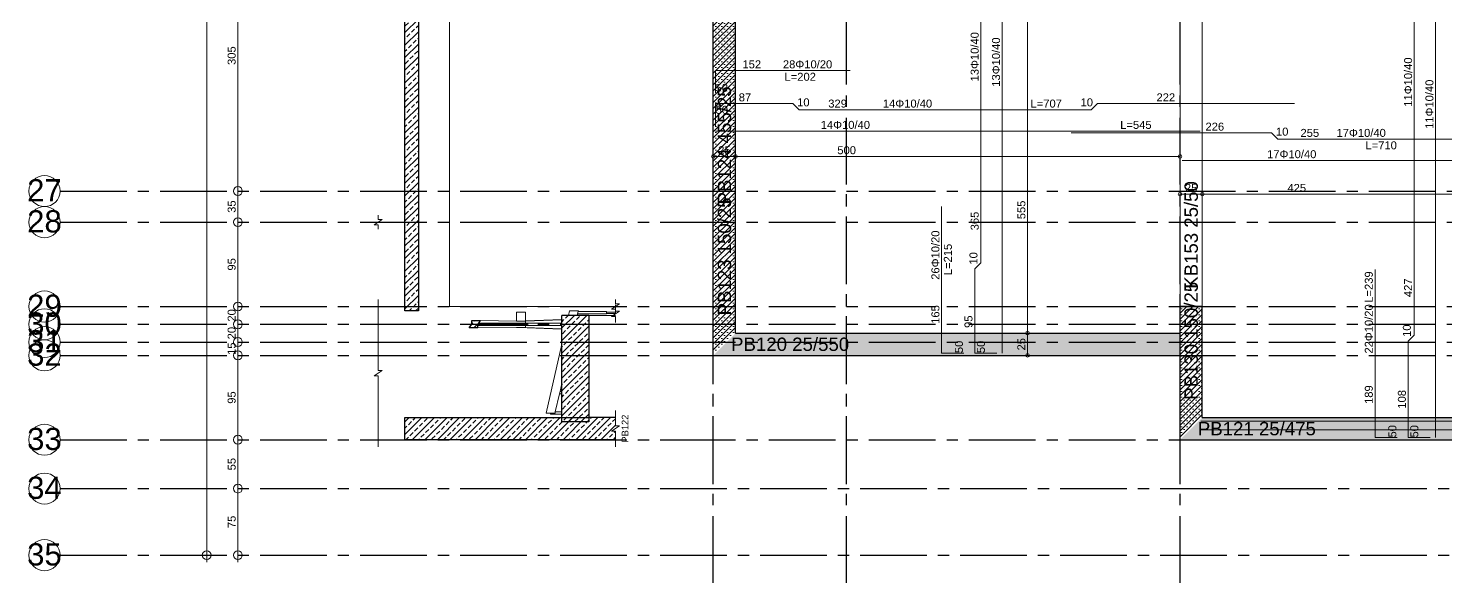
# Model space of a CAD drawing. Header units: millimetres. Extents: x 2232 to 85269, y -3593 to 5869.
# Drawn here: x 39621 to 41216, y 3066 to 3690 of the extents above; entities that cross this region are included whole.
import ezdxf

# ---------------------------------------------------------------- set-up
doc = ezdxf.new("R2010")
doc.units = ezdxf.units.MM
doc.linetypes.add('CENTER2', pattern=[112.5, 75, -12.5, 12.5, -12.5])
doc.linetypes.add('DASHDOT2', pattern=[12.7, 6.35, -3.175, 0, -3.175])
doc.layers.add('aks', color=251, linetype='DASHDOT2', lineweight=35)
for name, color, linetype in [('Donatı Topl. Uzun. Yazısı', 7, 'Continuous'), ('Donatı Uz. Yazısı', 7, 'Continuous'), ('Donatı Yazısı', 7, 'Continuous'), ('Donatı Çizgisi', 7, 'Continuous'), ('Kiriş', 7, 'Continuous'), ('Panel', 7, 'Continuous'), ('Standart', 7, 'Continuous'), ('Ölçülendirme', 7, 'Continuous')]:
    doc.layers.add(name, color=color, linetype=linetype)
doc.styles.add('arial_1_18', font='arial.ttf', dxfattribs={"height": 0.2})
pattern_1 = [(45, (0, 0), (-7.07107, 7.07107), []), (45, (7.071, 0), (-7.07107, 7.07107), [5, -2.5])]
pattern_2 = [(45, (0, 0), (-3.314563, 3.314563), []), (45, (3.3146, 0), (-3.314563, 3.314563), [0, -4.6875])]

# ---------------------------------------------------------------- blocks, each defined once
blk = doc.blocks.new('IDE128Entity4')
at = {"layer": 'Standart', "linetype": 'Continuous', "lineweight": -3}
h = blk.add_hatch(dxfattribs=at)
h.set_pattern_fill('ANSI33', color=171, scale=40, style=0)
h.set_pattern_definition(pattern_1)
h.paths.add_polyline_path([(-331.8, 805), (-331.8, 275), (-346.8, 275), (-346.8, 805)])
h = blk.add_hatch(dxfattribs=at)
h.set_pattern_fill('ANSI33', color=171, scale=40, style=0)
h.set_pattern_definition(pattern_1)
h.paths.add_polyline_path([(-271.8, 260.3), (-271.8, 264.1), (-261.8, 264.1), (-264.8, 259.9), (-264.8, 255.9), (-274.8, 255.9)])
h = blk.add_hatch(dxfattribs=at)
h.set_pattern_fill('ANSI33', color=171, scale=40, style=0)
h.set_pattern_definition(pattern_1)
h.paths.add_polyline_path([(-140, 270), (-140, 150), (-170.4, 150), (-170.4, 270)])
h = blk.add_hatch(dxfattribs=at)
h.set_pattern_fill('ANSI33', color=171, scale=40, style=0)
h.set_pattern_definition(pattern_1)
h.paths.add_polyline_path([(-110, 155), (-110, 145.5), (-105.5, 145.5), (-114.5, 139.5), (-110, 139.5), (-110, 130), (-346.8, 130), (-346.8, 155)])
at = {"layer": 'Standart', "color": 159, "linetype": 'Continuous', "lineweight": -3}
for points in [[(-346.8, 375), (-346.8, 805)], [(-331.8, 805), (-331.8, 275)], [(-346.8, 280), (-346.8, 375)], [(-346.8, 275), (-346.8, 280)], [(-331.8, 275), (-346.8, 275)], [(-274.8, 255.9), (-271.8, 260.3)], [(-264.8, 255.9), (-274.8, 255.9)], [(-271.8, 260.3), (-271.8, 264.1)], [(-271.8, 264.1), (-261.8, 264.1)], [(-264.8, 259.9), (-263.7, 261.4)], [(-264.8, 258.6), (-264.8, 259.9)], [(-264.8, 255.9), (-264.8, 258.6)], [(-263.7, 261.4), (-261.8, 264.1)], [(-163, 270), (-170.4, 270)], [(-170.4, 261.4), (-170.4, 270)], [(-170.4, 258.6), (-170.4, 261.4)], [(-170.4, 237.5), (-170.4, 258.6)], [(-153, 270), (-163, 270)], [(-140, 270), (-153, 270)], [(-140, 270), (-140, 155)], [(-170.4, 193.5), (-170.4, 237.5)], [(-170.4, 184.4), (-170.4, 193.5)], [(-170.4, 181.6), (-170.4, 184.4)], [(-170.4, 161.4), (-170.4, 181.6)], [(-170.4, 158.6), (-170.4, 161.4)], [(-346.8, 155), (-170.4, 155)], [(-346.8, 130), (-346.8, 155)], [(-170.4, 155), (-170.4, 158.6)], [(-170.4, 155), (-140, 155)], [(-170.4, 150), (-170.4, 155)], [(-140, 150), (-170.4, 150)], [(-140, 155), (-140, 150)], [(-110, 155), (-140, 155)], [(-110, 130), (-346.8, 130)]]:
    blk.add_lwpolyline(points, dxfattribs=at)
at = {"layer": 'Standart', "color": 163, "linetype": 'Continuous', "lineweight": 5}
for points in [[(-296.8, 280), (-296.8, 805)], [(-346.8, 375), (-376.8, 375)], [(-346.8, 280), (-376.8, 280)], [(-110, 280), (-296.8, 280)], [(-221.3, 263.6), (-221.3, 273.5)], [(-211.3, 273.5), (-221.3, 273.5)], [(-211.3, 263.9), (-211.3, 273.5)], [(-163, 270), (-161.8, 275)], [(-151.8, 275), (-161.8, 275)], [(-153, 270), (-152.6, 271.6)], [(-152.6, 271.6), (-152, 274.5)], [(-120.2, 271.6), (-152.6, 271.6)], [(-152, 274.5), (-151.8, 275)], [(-120.2, 274.5), (-152, 274.5)], [(-120.2, 273.8), (-120.2, 274.5)], [(-110, 273.8), (-120.2, 273.8)], [(-120.2, 272.3), (-120.2, 273.8)], [(-110, 272.3), (-120.2, 272.3)], [(-120.2, 271.6), (-120.2, 272.3)], [(-227.6, 258.6), (-264.8, 258.6)], [(-219, 256.4), (-264.8, 255.9)], [(-227.6, 261.4), (-263.7, 261.4)], [(-221.3, 263.6), (-261.8, 264.1)], [(-211.3, 261.4), (-227.6, 261.4)], [(-227.6, 260.7), (-227.6, 261.4)], [(-227.6, 259.3), (-227.6, 260.7)], [(-210.6, 260.7), (-227.6, 260.7)], [(-227.6, 258.6), (-227.6, 259.3)], [(-210.6, 259.3), (-227.6, 259.3)], [(-211.3, 258.6), (-227.6, 258.6)], [(-211.3, 263.5), (-221.3, 263.6)], [(-219, 256.4), (-221.3, 256.5)], [(-211.3, 256.5), (-219, 256.4)], [(-180.6, 255), (-219, 256.4)], [(-211.3, 263.5), (-170.6, 265)], [(-180.6, 265), (-211.3, 263.9)], [(-211.3, 263.5), (-211.3, 263.9)], [(-211.3, 261.4), (-211.3, 263.5)], [(-210.6, 261.4), (-211.3, 261.4)], [(-211.3, 256.5), (-211.3, 258.6)], [(-210.6, 258.6), (-211.3, 258.6)], [(-170.6, 255), (-211.3, 256.5)], [(-208.5, 261.4), (-210.6, 261.4)], [(-210.6, 260.7), (-210.6, 261.4)], [(-208.5, 260.7), (-210.6, 260.7)], [(-210.6, 258.6), (-210.6, 259.3)], [(-208.5, 259.3), (-210.6, 259.3)], [(-208.5, 258.6), (-210.6, 258.6)], [(-208.5, 260.7), (-208.5, 261.4)], [(-170.6, 261.4), (-208.5, 261.4)], [(-208.5, 259.3), (-208.5, 260.7)], [(-208.5, 258.6), (-208.5, 259.3)], [(-170.6, 258.6), (-208.5, 258.6)], [(-170.6, 265), (-180.6, 265)], [(-170.6, 261.4), (-170.6, 265)], [(-170.4, 261.4), (-170.6, 261.4)], [(-170.6, 255), (-170.6, 258.6)], [(-170.4, 258.6), (-170.6, 258.6)], [(-110, 270), (-140, 270)], [(-180.6, 255), (-170.6, 255)], [(-188, 160), (-170.4, 237.5)], [(-172.4, 184.4), (-170.4, 193.5)], [(-177.7, 161.4), (-173.1, 181.6)], [(-173.1, 181.6), (-172.4, 184.4)], [(-170.4, 181.6), (-173.1, 181.6)], [(-170.4, 184.4), (-172.4, 184.4)], [(-183, 160), (-188, 160)], [(-183, 158.6), (-183, 160)], [(-178, 160), (-183, 160)], [(-178, 160), (-177.7, 161.4)], [(-170.4, 161.4), (-177.7, 161.4)], [(-170.4, 158.6), (-183, 158.6)], [(-346.8, 130), (-376.8, 130)]]:
    blk.add_lwpolyline(points, dxfattribs=at)
at = {"layer": 'Standart', "color": 1, "linetype": 'Continuous', "lineweight": 5}
for points in [[(-376.8, 378), (-376.8, 383)], [(-381.3, 372), (-372.3, 378)], [(-376.8, 372), (-381.3, 372)], [(-372.3, 378), (-376.8, 378)], [(-376.8, 367), (-376.8, 372)], [(-376.8, 208), (-376.8, 288)], [(-110, 283), (-110, 288)], [(-114.5, 277), (-105.5, 283)], [(-110, 277), (-114.5, 277)], [(-114.5, 268.9), (-105.5, 274.9)], [(-105.5, 283), (-110, 283)], [(-110, 274.9), (-110, 281.8)], [(-110, 272), (-110, 277)], [(-105.5, 274.9), (-110, 274.9)], [(-110, 268.9), (-114.5, 268.9)], [(-110, 262), (-110, 268.9)], [(-381.3, 202), (-372.3, 208)], [(-372.3, 208), (-376.8, 208)], [(-376.8, 202), (-381.3, 202)], [(-376.8, 122), (-376.8, 202)], [(-110, 145.5), (-110, 163)], [(-114.5, 139.5), (-105.5, 145.5)], [(-105.5, 145.5), (-110, 145.5)], [(-110, 139.5), (-114.5, 139.5)], [(-110, 122), (-110, 139.5)]]:
    blk.add_lwpolyline(points, dxfattribs=at)
at = {"layer": 'Standart', "color": 250, "linetype": 'Continuous', "lineweight": 5, "style": 'arial_1_18'}
blk.add_text('PB122', height=7.5, rotation=90, dxfattribs=at).set_placement((-95.5, 126.8))
blk = doc.blocks.new('IDE128Entity192')
at = {"layer": 'Kiriş', "color": 4, "linetype": 'Continuous', "lineweight": 5}
blk.add_lwpolyline([(550, 280), (550, 805)], dxfattribs=at)
blk = doc.blocks.new('IDE128Entity193')
at = {"layer": 'Kiriş', "color": 4, "linetype": 'Continuous', "lineweight": 5}
blk.add_lwpolyline([(525, 280), (525, 805)], dxfattribs=at)
blk = doc.blocks.new('IDE128Entity194')
at = {"layer": 'Kiriş', "color": 159, "linetype": 'Continuous', "lineweight": 5, "style": 'arial_1_18'}
blk.add_text('KB153 25/50', height=15, rotation=90, dxfattribs=at).set_placement((545, 300))
blk = doc.blocks.new('IDE128Entity359')
at = {"layer": 'Panel', "linetype": 'Continuous', "lineweight": 5}
h = blk.add_hatch(dxfattribs=at)
h.set_pattern_fill('SACNCR', color=163, scale=50, style=0)
h.set_pattern_definition(pattern_2)
h.paths.add_polyline_path([(550, 155), (525, 130), (525, 280), (550, 280)])
blk = doc.blocks.new('IDE128Entity360')
at = {"layer": 'Panel', "color": 164, "linetype": 'Continuous', "lineweight": -3}
blk.add_lwpolyline([(550, 155), (550, 280)], dxfattribs=at)
blk = doc.blocks.new('IDE128Entity361')
at = {"layer": 'Panel', "color": 164, "linetype": 'Continuous', "lineweight": -3}
blk.add_lwpolyline([(550, 280), (525, 280)], dxfattribs=at)
blk = doc.blocks.new('IDE128Entity362')
at = {"layer": 'Panel', "color": 164, "linetype": 'Continuous', "lineweight": -3}
blk.add_lwpolyline([(525, 130), (525, 225)], dxfattribs=at)
blk = doc.blocks.new('IDE128Entity363')
at = {"layer": 'Panel', "color": 164, "linetype": 'Continuous', "lineweight": -3}
blk.add_lwpolyline([(525, 250), (525, 280)], dxfattribs=at)
blk = doc.blocks.new('IDE128Entity364')
at = {"layer": 'Panel', "color": 159, "linetype": 'Continuous', "lineweight": -3, "style": 'arial_1_18'}
blk.add_text('PB130 150/25', height=15, rotation=90, dxfattribs=at).set_placement((545, 175))
blk = doc.blocks.new('IDE128Entity365')
at = {"layer": 'Panel', "linetype": 'Continuous', "lineweight": 5}
h = blk.add_hatch(dxfattribs=at)
h.set_pattern_fill('SACNCR', color=163, scale=50, style=0)
h.set_pattern_definition(pattern_2)
h.paths.add_polyline_path([(25, 250), (0, 225), (0, 375), (25, 375)])
blk = doc.blocks.new('IDE128Entity366')
at = {"layer": 'Panel', "color": 164, "linetype": 'Continuous', "lineweight": -3}
blk.add_lwpolyline([(25, 250), (25, 375)], dxfattribs=at)
blk = doc.blocks.new('IDE128Entity367')
at = {"layer": 'Panel', "color": 164, "linetype": 'Continuous', "lineweight": -3}
blk.add_lwpolyline([(0, 225), (0, 375)], dxfattribs=at)
blk = doc.blocks.new('IDE128Entity368')
at = {"layer": 'Panel', "color": 159, "linetype": 'Continuous', "lineweight": -3, "style": 'arial_1_18'}
blk.add_text('PB123 150/25', height=15, rotation=90, dxfattribs=at).set_placement((20, 270))
blk = doc.blocks.new('IDE128Entity470')
at = {"layer": 'aks', "color": 251, "linetype": 'CENTER2', "lineweight": -3}
blk.add_lwpolyline([(-734.8, 0), (3944.8, 0)], dxfattribs=at)
blk = doc.blocks.new('IDE128Entity471')
at = {"layer": 'aks', "color": 30, "linetype": 'Continuous', "lineweight": 5}
blk.add_circle((-752.3, 0), 17.5, dxfattribs=at)
blk = doc.blocks.new('IDE128Entity472')
at = {"layer": 'aks', "color": 1, "linetype": 'Continuous', "lineweight": 5, "style": 'arial_1_18'}
blk.add_text('35', height=25, dxfattribs=at).set_placement((-771.8, -11.6))
blk = doc.blocks.new('IDE128Entity475')
at = {"layer": 'aks', "color": 251, "linetype": 'CENTER2', "lineweight": -3}
blk.add_lwpolyline([(-734.8, 75), (3944.8, 75)], dxfattribs=at)
blk = doc.blocks.new('IDE128Entity476')
at = {"layer": 'aks', "color": 30, "linetype": 'Continuous', "lineweight": 5}
blk.add_circle((-752.3, 75), 17.5, dxfattribs=at)
blk = doc.blocks.new('IDE128Entity477')
at = {"layer": 'aks', "color": 1, "linetype": 'Continuous', "lineweight": 5, "style": 'arial_1_18'}
blk.add_text('34', height=25, dxfattribs=at).set_placement((-771.8, 63.4))
blk = doc.blocks.new('IDE128Entity480')
at = {"layer": 'aks', "color": 251, "linetype": 'CENTER2', "lineweight": -3}
blk.add_lwpolyline([(-734.8, 130), (-50, 130)], dxfattribs=at)
blk = doc.blocks.new('IDE128Entity482')
at = {"layer": 'aks', "color": 251, "linetype": 'CENTER2', "lineweight": -3}
blk.add_lwpolyline([(-50, 130), (3260, 130)], dxfattribs=at)
blk = doc.blocks.new('IDE128Entity483')
at = {"layer": 'aks', "color": 30, "linetype": 'Continuous', "lineweight": 5}
blk.add_circle((-752.3, 130), 17.5, dxfattribs=at)
blk = doc.blocks.new('IDE128Entity484')
at = {"layer": 'aks', "color": 1, "linetype": 'Continuous', "lineweight": 5, "style": 'arial_1_18'}
blk.add_text('33', height=25, dxfattribs=at).set_placement((-771.8, 118.4))
blk = doc.blocks.new('IDE128Entity487')
at = {"layer": 'aks', "color": 251, "linetype": 'CENTER2', "lineweight": -3}
blk.add_lwpolyline([(-734.8, 225), (-50, 225)], dxfattribs=at)
blk = doc.blocks.new('IDE128Entity489')
at = {"layer": 'aks', "color": 251, "linetype": 'CENTER2', "lineweight": -3}
blk.add_lwpolyline([(-50, 225), (3260, 225)], dxfattribs=at)
blk = doc.blocks.new('IDE128Entity490')
at = {"layer": 'aks', "color": 30, "linetype": 'Continuous', "lineweight": 5}
blk.add_circle((-752.3, 225), 17.5, dxfattribs=at)
blk = doc.blocks.new('IDE128Entity491')
at = {"layer": 'aks', "color": 1, "linetype": 'Continuous', "lineweight": 5, "style": 'arial_1_18'}
blk.add_text('32', height=25, dxfattribs=at).set_placement((-771.8, 213.4))
blk = doc.blocks.new('IDE128Entity494')
at = {"layer": 'aks', "color": 251, "linetype": 'CENTER2', "lineweight": -3}
blk.add_lwpolyline([(-734.8, 375), (-50, 375)], dxfattribs=at)
blk = doc.blocks.new('IDE128Entity496')
at = {"layer": 'aks', "color": 251, "linetype": 'CENTER2', "lineweight": -3}
blk.add_lwpolyline([(-50, 375), (3260, 375)], dxfattribs=at)
blk = doc.blocks.new('IDE128Entity497')
at = {"layer": 'aks', "color": 30, "linetype": 'Continuous', "lineweight": 5}
blk.add_circle((-752.3, 375), 17.5, dxfattribs=at)
blk = doc.blocks.new('IDE128Entity498')
at = {"layer": 'aks', "color": 1, "linetype": 'Continuous', "lineweight": 5, "style": 'arial_1_18'}
blk.add_text('28', height=25, dxfattribs=at).set_placement((-771.8, 363.4))
blk = doc.blocks.new('IDE128Entity501')
at = {"layer": 'aks', "color": 251, "linetype": 'CENTER2', "lineweight": -3}
blk.add_lwpolyline([(-734.8, 240), (-50, 240)], dxfattribs=at)
blk = doc.blocks.new('IDE128Entity503')
at = {"layer": 'aks', "color": 251, "linetype": 'CENTER2', "lineweight": -3}
blk.add_lwpolyline([(-50, 240), (3260, 240)], dxfattribs=at)
blk = doc.blocks.new('IDE128Entity504')
at = {"layer": 'aks', "color": 30, "linetype": 'Continuous', "lineweight": 5}
blk.add_circle((-752.3, 240), 17.5, dxfattribs=at)
blk = doc.blocks.new('IDE128Entity505')
at = {"layer": 'aks', "color": 1, "linetype": 'Continuous', "lineweight": 5, "style": 'arial_1_18'}
blk.add_text('31', height=25, dxfattribs=at).set_placement((-771.8, 228.4))
blk = doc.blocks.new('IDE128Entity508')
at = {"layer": 'aks', "color": 251, "linetype": 'CENTER2', "lineweight": -3}
blk.add_lwpolyline([(-734.8, 280), (-50, 280)], dxfattribs=at)
blk = doc.blocks.new('IDE128Entity510')
at = {"layer": 'aks', "color": 251, "linetype": 'CENTER2', "lineweight": -3}
blk.add_lwpolyline([(-50, 280), (3260, 280)], dxfattribs=at)
blk = doc.blocks.new('IDE128Entity511')
at = {"layer": 'aks', "color": 30, "linetype": 'Continuous', "lineweight": 5}
blk.add_circle((-752.3, 280), 17.5, dxfattribs=at)
blk = doc.blocks.new('IDE128Entity512')
at = {"layer": 'aks', "color": 1, "linetype": 'Continuous', "lineweight": 5, "style": 'arial_1_18'}
blk.add_text('29', height=25, dxfattribs=at).set_placement((-771.8, 268.4))
blk = doc.blocks.new('IDE128Entity515')
at = {"layer": 'aks', "color": 251, "linetype": 'CENTER2', "lineweight": -3}
blk.add_lwpolyline([(-734.8, 260), (-50, 260)], dxfattribs=at)
blk = doc.blocks.new('IDE128Entity517')
at = {"layer": 'aks', "color": 251, "linetype": 'CENTER2', "lineweight": -3}
blk.add_lwpolyline([(-50, 260), (3260, 260)], dxfattribs=at)
blk = doc.blocks.new('IDE128Entity518')
at = {"layer": 'aks', "color": 30, "linetype": 'Continuous', "lineweight": 5}
blk.add_circle((-752.3, 260), 17.5, dxfattribs=at)
blk = doc.blocks.new('IDE128Entity519')
at = {"layer": 'aks', "color": 1, "linetype": 'Continuous', "lineweight": 5, "style": 'arial_1_18'}
blk.add_text('30', height=25, dxfattribs=at).set_placement((-771.8, 248.4))
blk = doc.blocks.new('IDE128Entity522')
at = {"layer": 'aks', "color": 251, "linetype": 'CENTER2', "lineweight": -3}
blk.add_lwpolyline([(-734.8, 410), (-50, 410)], dxfattribs=at)
blk = doc.blocks.new('IDE128Entity524')
at = {"layer": 'aks', "color": 251, "linetype": 'CENTER2', "lineweight": -3}
blk.add_lwpolyline([(-50, 410), (3260, 410)], dxfattribs=at)
blk = doc.blocks.new('IDE128Entity525')
at = {"layer": 'aks', "color": 30, "linetype": 'Continuous', "lineweight": 5}
blk.add_circle((-752.3, 410), 17.5, dxfattribs=at)
blk = doc.blocks.new('IDE128Entity526')
at = {"layer": 'aks', "color": 1, "linetype": 'Continuous', "lineweight": 5, "style": 'arial_1_18'}
blk.add_text('27', height=25, dxfattribs=at).set_placement((-771.8, 398.4))
blk = doc.blocks.new('IDE128Entity543')
at = {"layer": 'aks', "color": 251, "linetype": 'CENTER2', "lineweight": -3}
blk.add_lwpolyline([(150, -604.8), (150, 80)], dxfattribs=at)
blk = doc.blocks.new('IDE128Entity545')
at = {"layer": 'aks', "color": 251, "linetype": 'CENTER2', "lineweight": -3}
blk.add_lwpolyline([(150, 80), (150, 2250)], dxfattribs=at)
blk = doc.blocks.new('IDE128Entity550')
at = {"layer": 'aks', "color": 251, "linetype": 'CENTER2', "lineweight": -3}
blk.add_lwpolyline([(0, -604.8), (0, 80)], dxfattribs=at)
blk = doc.blocks.new('IDE128Entity552')
at = {"layer": 'aks', "color": 251, "linetype": 'CENTER2', "lineweight": -3}
blk.add_lwpolyline([(0, 80), (0, 2250)], dxfattribs=at)
blk = doc.blocks.new('IDE128Entity613')
at = {"layer": 'aks', "color": 251, "linetype": 'CENTER2', "lineweight": -3}
blk.add_lwpolyline([(525, -604.8), (525, 80)], dxfattribs=at)
blk = doc.blocks.new('IDE128Entity615')
at = {"layer": 'aks', "color": 251, "linetype": 'CENTER2', "lineweight": -3}
blk.add_lwpolyline([(525, 80), (525, 2250)], dxfattribs=at)
blk = doc.blocks.new('IDE128Entity703')
at = {"layer": 'Donatı Çizgisi', "color": 5, "linetype": 'Continuous', "lineweight": 5}
blk.add_lwpolyline([(548.5, 151), (1436.5, 151)], dxfattribs=at)
at = {"layer": 'Donatı Topl. Uzun. Yazısı', "color": 1, "linetype": 'Continuous', "lineweight": 5, "style": 'arial_1_18'}
blk.add_text('L=888', height=7.65, dxfattribs=at).set_placement((1228.9, 141.2))
at = {"layer": 'Donatı Yazısı', "color": 5, "linetype": 'Continuous', "lineweight": 5, "style": 'arial_1_18'}
blk.add_text('2Φ14', height=7.65, dxfattribs=at).set_placement((1002.3, 141.2))
blk = doc.blocks.new('IDE128Entity704')
at = {"layer": 'Donatı Çizgisi', "color": 5, "linetype": 'Continuous', "lineweight": 5}
blk.add_lwpolyline([(548.5, 141), (1436.5, 141)], dxfattribs=at)
at = {"layer": 'Donatı Topl. Uzun. Yazısı', "color": 1, "linetype": 'Continuous', "lineweight": 5, "style": 'arial_1_18'}
blk.add_text('L=888', height=7.65, dxfattribs=at).set_placement((1228.9, 131.2))
at = {"layer": 'Donatı Yazısı', "color": 5, "linetype": 'Continuous', "lineweight": 5, "style": 'arial_1_18'}
blk.add_text('2Φ14', height=7.65, dxfattribs=at).set_placement((1002.3, 131.2))
blk = doc.blocks.new('IDE128Entity771')
at = {"layer": 'Panel', "linetype": 'Continuous', "lineweight": 5}
h = blk.add_hatch(dxfattribs=at)
h.set_pattern_fill('SACNCR', color=163, scale=50, style=0)
h.set_pattern_definition(pattern_2)
h.paths.add_polyline_path([(975, 155), (991.7, 146.7), (1000, 130), (525, 130), (550, 155)])
blk = doc.blocks.new('IDE128Entity772')
at = {"layer": 'Panel', "color": 164, "linetype": 'Continuous', "lineweight": -3}
blk.add_lwpolyline([(525, 130), (1000, 130)], dxfattribs=at)
blk = doc.blocks.new('IDE128Entity773')
at = {"layer": 'Panel', "color": 164, "linetype": 'Continuous', "lineweight": -3}
blk.add_lwpolyline([(550, 155), (975, 155)], dxfattribs=at)
blk = doc.blocks.new('IDE128Entity774')
at = {"layer": 'Panel', "color": 159, "linetype": 'Continuous', "lineweight": -3, "style": 'arial_1_18'}
blk.add_text('PB121 25/475', height=15, dxfattribs=at).set_placement((545, 135))
blk = doc.blocks.new('IDE128Entity775')
at = {"layer": 'Panel', "linetype": 'Continuous', "lineweight": 5}
h = blk.add_hatch(dxfattribs=at)
h.set_pattern_fill('SACNCR', color=163, scale=50, style=0)
h.set_pattern_definition(pattern_2)
h.paths.add_polyline_path([(525, 225), (0, 225), (25, 250), (525, 250)])
blk = doc.blocks.new('IDE128Entity776')
at = {"layer": 'Panel', "color": 164, "linetype": 'Continuous', "lineweight": -3}
blk.add_lwpolyline([(0, 225), (525, 225)], dxfattribs=at)
blk = doc.blocks.new('IDE128Entity777')
at = {"layer": 'Panel', "color": 164, "linetype": 'Continuous', "lineweight": -3}
blk.add_lwpolyline([(25, 250), (525, 250)], dxfattribs=at)
blk = doc.blocks.new('IDE128Entity778')
at = {"layer": 'Panel', "color": 159, "linetype": 'Continuous', "lineweight": -3, "style": 'arial_1_18'}
blk.add_text('PB120 25/550', height=15, dxfattribs=at).set_placement((20, 230))
blk = doc.blocks.new('IDE128Entity779')
at = {"layer": 'Panel', "linetype": 'Continuous', "lineweight": 5}
h = blk.add_hatch(dxfattribs=at)
h.set_pattern_fill('SACNCR', color=163, scale=50, style=0)
h.set_pattern_definition(pattern_2)
h.paths.add_polyline_path([(25, 805), (25, 375), (0, 375), (0, 805), (16.7, 813.3)])
blk = doc.blocks.new('IDE128Entity780')
at = {"layer": 'Panel', "color": 164, "linetype": 'Continuous', "lineweight": -3}
blk.add_lwpolyline([(25, 375), (25, 805)], dxfattribs=at)
blk = doc.blocks.new('IDE128Entity781')
at = {"layer": 'Panel', "color": 164, "linetype": 'Continuous', "lineweight": -3}
blk.add_lwpolyline([(0, 375), (0, 805)], dxfattribs=at)
blk = doc.blocks.new('IDE128Entity782')
at = {"layer": 'Panel', "color": 159, "linetype": 'Continuous', "lineweight": -3, "style": 'arial_1_18'}
blk.add_text('PB124 455/25', height=15, rotation=90, dxfattribs=at).set_placement((20, 395))
blk = doc.blocks.new('IDE128Entity1398')
at = {"layer": 'Ölçülendirme', "color": 1, "linetype": 'Continuous', "lineweight": 5}
for points in [[(-569.8, -8), (-569.8, 2338)], [(-534.8, -8), (-534.8, 2338)]]:
    blk.add_lwpolyline(points, dxfattribs=at)
for centre in [(-534.8, 410), (-534.8, 375), (-534.8, 280), (-534.8, 260), (-534.8, 240), (-534.8, 225), (-534.8, 130), (-534.8, 75), (-569.8, 0), (-534.8, 0)]:
    blk.add_circle(centre, 5, dxfattribs=at)
at = {"layer": 'Ölçülendirme', "color": 1, "linetype": 'Continuous', "lineweight": 5, "style": 'arial_1_18'}
for s, p in [('305', (-537.3, 552)), ('35', (-537.3, 385.5)), ('95', (-537.3, 320.5)), ('20', (-537.3, 263)), ('20', (-537.3, 243)), ('15', (-537.3, 225.5)), ('95', (-537.3, 170.5)), ('55', (-537.3, 95.5)), ('75', (-537.3, 30.5))]:
    blk.add_text(s, height=9, rotation=90, dxfattribs=at).set_placement(p)
blk = doc.blocks.new('IDE128Entity1407')
at = {"layer": 'Donatı Çizgisi', "color": 5, "linetype": 'Continuous', "lineweight": 5}
for points in [[(325, 227.5), (325, 827.5)], [(812.5, 132.5), (812.5, 827.5)], [(301, 329.3), (301, 694)], [(788.5, 247.9), (788.5, 675)], [(2.5, 520.7), (2.5, 545.7)], [(2.5, 545.7), (154, 545.7)], [(2.5, 483.5), (2.5, 508.5)], [(2.5, 508.5), (89.4, 508.5)], [(89.4, 508.5), (96.4, 501.5)], [(96.4, 501.5), (425, 501.5)], [(425, 501.5), (432, 508.5)], [(432, 508.5), (653.8, 508.5)], [(2.5, 477.5), (547.5, 477.5)], [(402.5, 475.5), (628, 475.5)], [(628, 475.5), (635, 468.5)], [(635, 468.5), (890, 468.5)], [(527.5, 444.5), (997.5, 444.5)], [(256.8, 227.5), (256.8, 392.7)], [(294, 322.3), (301, 329.3)], [(294, 227.5), (294, 322.3)], [(744.3, 132.5), (744.3, 321.5)], [(781.5, 240.9), (788.5, 247.9)], [(781.5, 132.5), (781.5, 240.9)], [(281.8, 227.5), (256.8, 227.5)], [(319, 227.5), (294, 227.5)], [(769.3, 132.5), (744.3, 132.5)], [(806.5, 132.5), (781.5, 132.5)]]:
    blk.add_lwpolyline(points, dxfattribs=at)
at = {"layer": 'Donatı Topl. Uzun. Yazısı', "color": 1, "linetype": 'Continuous', "lineweight": 5, "style": 'arial_1_18'}
for s, p in [('L=202', (80.1, 534.2)), ('L=707', (356.8, 504)), ('L=545', (457.7, 480)), ('L=710', (733.6, 457))]:
    blk.add_text(s, height=9, dxfattribs=at).set_placement(p)
for s, p in [('L=215', (268.3, 315.3)), ('L=239', (741.8, 284.3))]:
    blk.add_text(s, height=9, rotation=90, dxfattribs=at).set_placement(p)
at = {"layer": 'Donatı Uz. Yazısı', "color": 5, "linetype": 'Continuous', "lineweight": 5, "style": 'arial_1_18'}
for s, p in [('152', (32.8, 548.2)), ('50', (2.5, 521.7)), ('87', (28.6, 511)), ('10', (94.3, 505.4)), ('329', (129.3, 504)), ('10', (413.1, 505.4)), ('222', (498.5, 511)), ('50', (2.5, 497)), ('226', (553.6, 478)), ('10', (632.9, 472.4)), ('255', (660.5, 471))]:
    blk.add_text(s, height=9, dxfattribs=at).set_placement(p)
for s, p in [('365', (298.5, 365.8)), ('10', (297.1, 327.2)), ('427', (786, 290.6)), ('165', (254.3, 260.5)), ('95', (291.5, 255.9)), ('10', (784.6, 245.8)), ('50', (280.8, 227.5)), ('50', (305.5, 227.5)), ('189', (741.8, 170.3)), ('108', (779, 165)), ('50', (768.3, 132.5)), ('50', (793, 132.5))]:
    blk.add_text(s, height=9, rotation=90, dxfattribs=at).set_placement(p)
at = {"layer": 'Donatı Yazısı', "color": 5, "linetype": 'Continuous', "lineweight": 5, "style": 'arial_1_18'}
for s, p in [('13Φ10/40', (298.5, 533.5)), ('13Φ10/40', (322.5, 527.5)), ('11Φ10/40', (786, 505)), ('11Φ10/40', (810, 480)), ('26Φ10/20', (254.3, 310.1)), ('22Φ10/20', (741.8, 227))]:
    blk.add_text(s, height=9, rotation=90, dxfattribs=at).set_placement(p)
for s, p in [('28Φ10/20', (78.3, 548.2)), ('14Φ10/40', (190.7, 504)), ('14Φ10/40', (120.8, 480)), ('17Φ10/40', (701, 471)), ('17Φ10/40', (622.9, 447))]:
    blk.add_text(s, height=9, dxfattribs=at).set_placement(p)
blk = doc.blocks.new('IDE128Entity1408')
at = {"layer": 'Ölçülendirme', "color": 1, "linetype": 'Continuous', "lineweight": 5}
for points in [[(353.5, 225), (353.5, 805)], [(0, 449), (525, 449)], [(525, 406.5), (975, 406.5)]]:
    blk.add_lwpolyline(points, dxfattribs=at)
for centre in [(0, 449), (25, 449), (525, 449), (525, 406.5), (550, 406.5), (353.5, 250), (353.5, 225)]:
    blk.add_circle(centre, 2, dxfattribs=at)
at = {"layer": 'Ölçülendirme', "color": 1, "linetype": 'Continuous', "lineweight": 5, "style": 'arial_1_18'}
for s, p in [('25', (5.5, 451.5)), ('500', (139.5, 451.5)), ('25', (530.5, 409)), ('425', (645.8, 409))]:
    blk.add_text(s, height=9, dxfattribs=at).set_placement(p)
for s, p in [('555', (351, 378.3)), ('25', (351, 230.5))]:
    blk.add_text(s, height=9, rotation=90, dxfattribs=at).set_placement(p)

msp = doc.modelspace()

# ---------------------------------------------------------------- block references
at = {"layer": 'aks'}
for name, p in [('IDE128Entity552', (40391.8, 3097)), ('IDE128Entity545', (40391.8, 3097)), ('IDE128Entity615', (40391.8, 3097)), ('IDE128Entity525', (40391.8, 3097)), ('IDE128Entity550', (40391.8, 3445.8)), ('IDE128Entity543', (40391.8, 3445.8)), ('IDE128Entity613', (40391.8, 3445.8)), ('IDE128Entity526', (40391.8, 3097)), ('IDE128Entity522', (40391.8, 3097)), ('IDE128Entity524', (40391.8, 3097)), ('IDE128Entity498', (40391.8, 3097)), ('IDE128Entity497', (40391.8, 3097)), ('IDE128Entity494', (40391.8, 3097)), ('IDE128Entity496', (40391.8, 3097)), ('IDE128Entity512', (40391.8, 3097)), ('IDE128Entity511', (40391.8, 3097)), ('IDE128Entity519', (40391.8, 3097)), ('IDE128Entity518', (40391.8, 3097)), ('IDE128Entity508', (40391.8, 3097)), ('IDE128Entity510', (40391.8, 3097)), ('IDE128Entity505', (40391.8, 3097)), ('IDE128Entity504', (40391.8, 3097)), ('IDE128Entity515', (40391.8, 3097)), ('IDE128Entity517', (40391.8, 3097)), ('IDE128Entity491', (40391.8, 3097)), ('IDE128Entity490', (40391.8, 3097)), ('IDE128Entity501', (40391.8, 3097)), ('IDE128Entity503', (40391.8, 3097)), ('IDE128Entity487', (40391.8, 3097)), ('IDE128Entity489', (40391.8, 3097)), ('IDE128Entity484', (40391.8, 3097)), ('IDE128Entity483', (40391.8, 3097)), ('IDE128Entity480', (40391.8, 3097)), ('IDE128Entity482', (40391.8, 3097)), ('IDE128Entity476', (40391.8, 3097)), ('IDE128Entity477', (40391.8, 3097)), ('IDE128Entity475', (40391.8, 3097)), ('IDE128Entity472', (40391.8, 3097)), ('IDE128Entity471', (40391.8, 3097)), ('IDE128Entity470', (40391.8, 3097))]:
    msp.add_blockref(name, p, dxfattribs=at)
at = {"layer": 'Kiriş'}
for name in ['IDE128Entity193', 'IDE128Entity192', 'IDE128Entity194']:
    msp.add_blockref(name, (40391.8, 3097), dxfattribs=at)
at = {"layer": 'Panel'}
for name in ['IDE128Entity779', 'IDE128Entity781', 'IDE128Entity780', 'IDE128Entity782', 'IDE128Entity368', 'IDE128Entity365', 'IDE128Entity367', 'IDE128Entity366', 'IDE128Entity364', 'IDE128Entity359', 'IDE128Entity361', 'IDE128Entity363', 'IDE128Entity360', 'IDE128Entity775', 'IDE128Entity778', 'IDE128Entity777', 'IDE128Entity776', 'IDE128Entity362', 'IDE128Entity771', 'IDE128Entity774', 'IDE128Entity773', 'IDE128Entity772']:
    msp.add_blockref(name, (40391.8, 3097), dxfattribs=at)
at = {"layer": 'Standart'}
for name in ['IDE128Entity1398', 'IDE128Entity4', 'IDE128Entity1408', 'IDE128Entity1407', 'IDE128Entity703', 'IDE128Entity704']:
    msp.add_blockref(name, (40391.8, 3097), dxfattribs=at)

doc.saveas('drawing.dxf')
